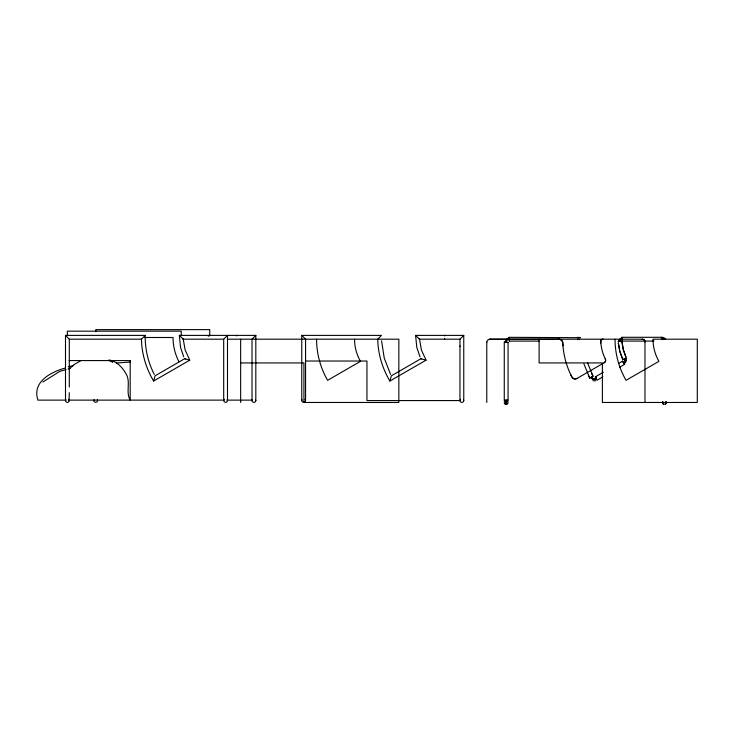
<?xml version="1.0" encoding="UTF-8"?>
<svg xmlns="http://www.w3.org/2000/svg" width="734" height="734" viewBox="0 0 734 734"><rect width="100%" height="100%" fill="white"/><g stroke="black" fill="none" stroke-linecap="round" stroke-linejoin="round"><path stroke-width="1.1" d="M620.157 341.815L620.157 341.53A2.514 2.514 0 0 1 621.992 339.282M577.777 339.686L577.786 339.191A4.477 4.477 0 0 1 579.291 339.457M662.105 339.686L662.178 337.291L621.817 337.291L621.946 341.09L618.212 341.2M505.212 342.466L505.313 341.475A4.239 4.239 0 0 1 508.91 338.273L509.387 337.851L509.479 341.09M69.29 392.662L69.042 401.526L67.886 402.406L66.445 402.223L65.565 401.067L65.748 399.626M223.696 400.571L223.696 339.191L227.494 335.392L227.494 400.571C227.384 404.104 221.824 401.801 224.255 399.232M183.729 356.816L180.491 347.292L179.362 335.392L255.817 335.392L255.817 400.571C255.882 403.351 251.303 402.746 252.083 400.085M301.766 400.571L301.766 335.392L305.564 339.191L305.564 400.571C305.564 403.709 300.445 402.342 302.023 399.626M463.76 335.392L463.76 400.571C463.851 403.012 459.869 403.012 459.961 400.571L459.961 339.191L463.76 335.392L415.627 335.392L416.765 347.292L419.995 356.816M662.664 337.328L662.655 337.392A4.083 4.083 0 0 1 665.655 339.392M662.6 337.447L662.362 338.374A3.954 3.954 0 0 1 664.105 339.347M154.305 374.404C148.048 362.431 145.011 348.889 145.185 335.392L141.469 339.191C141.726 353.907 146.121 368.413 153.617 381.038L155.085 375.808L184.674 358.724L189.794 360.155L185.161 350.045L183.234 339.191L179.362 335.392M301.766 335.392L381.46 335.392L377.744 339.191C377.992 353.907 382.386 368.413 389.892 381.038L391.35 375.808L420.94 358.724L426.059 360.155L421.426 350.045L419.509 339.191L415.627 335.392M94.071 399.626C92.328 403.177 99.099 403.177 97.356 399.626M460.521 399.232L459.961 400.571L366.945 400.571L366.945 361.027L305.564 361.027M255.817 335.392L252.019 339.191L252.019 400.571M69.721 368.514L73.868 364.67L80.703 360.733M42.856 382.038L59.683 371.395L66.005 369.633M153.617 381.038L189.794 360.155M389.892 381.038L426.059 360.155M603.412 372.193L595.265 376.891L596.393 379.001L595.935 379.23A3.918 3.918 0 0 1 591.237 377.854L590.971 377.414L593.063 376.258L587.539 362.798M618.533 363.458L622.652 361.082L624.368 363.835L624.551 363.238A3.762 3.762 0 0 0 625.689 358.724L626.561 358.339M597.054 380.24L602.917 376.854M619.533 367.266L624.662 364.303M184.619 358.623L185.427 358.935M420.885 358.623L421.692 358.935M622.955 359.642L626.331 357.917M622.918 359.568L625.863 358.22L625.689 358.825A4.046 4.046 0 0 1 624.313 363.376L624.12 363.972L622.414 361.22M65.427 368C50.967 371.844 31.782 381.974 37.929 400.122L66.023 400.122M68.308 366.752L73.611 365.578M68.115 369.046L70.225 368.459M504.267 400.259L508.066 400.259L508.066 342.264L504.267 341.916L504.267 400.259L505.671 400.324M508.066 400.25L507.111 400.195M508.983 338.732L508.488 338.833A3.798 3.798 0 0 0 505.708 341.998L505.249 341.943M116.477 363.018L130.221 362.046M595.788 380.762L592.944 380.717M644.975 402.471L644.975 341.438A2.239 2.239 0 0 0 642.736 339.191L489.651 339.218L559.042 339.191A3.734 3.734 0 0 1 562.785 342.778A82.263 82.263 0 0 0 572.006 377.175A3.422 3.422 0 0 0 576.777 378.57L604.275 362.697A2.808 2.808 0 0 0 605.559 359.458L604.825 357.917A44.297 44.297 0 0 1 600.724 341.127A1.78 1.78 0 0 1 602.495 339.191M509.038 339.218L509.469 339.191A3.303 3.303 0 0 0 506.166 342.494M183.234 339.145L182.674 338.64M419.509 339.145L418.94 338.64M621.496 341.833L622.056 341.815M506.653 400.314L505.671 400.314M65.5 400.571L65.5 335.392L145.185 335.392M144.433 337.493L173.031 337.493A52.518 52.518 0 0 0 178.968 361.743M65.5 335.392L69.29 339.191L141.469 339.191M183.234 339.191L223.696 339.191M227.292 339.191L398.846 339.191L398.846 402.471L303.931 402.471L303.931 362.926L240.651 362.926M419.509 339.191L459.961 339.191M539.059 341.09L509.222 341.117L508.846 337.319L580.53 337.695M622.01 341.09L654.049 341.09M459.961 346.191L460.521 346.191M69.161 360.577L130.257 360.577M69.014 400.122L223.962 400.122M227.118 400.122L252.276 400.122M507.506 342.539L508.066 342.558M577.841 337.291L579.933 337.658M618.257 341.393L618.817 341.438A3.863 3.863 0 0 1 622.148 337.888L622.074 337.392L622.625 337.851M109.871 360.119C117.89 361.954 123.606 368.697 127.055 375.826C130.239 383.882 125.771 392.378 130.184 400.122L130.184 360.577M109.669 360.633L112.687 362.119L108.779 359.99M207.74 335.466L208.245 335.952M596.182 378.524A3.973 3.973 0 0 1 591.393 377.175L591.338 377.891A4.468 4.468 0 0 0 596.375 378.973M305.005 399.232L305.564 400.571M68.739 399.232L69.29 400.571M595.714 376.634L596.384 377.872M623.414 362.835A3.101 3.101 0 0 0 624.643 358.779L624.946 359.458A2.808 2.808 0 0 1 623.661 362.697M583.915 363.917L589.732 378.093M570.676 374.496L572.015 377.175A3.973 3.973 0 0 0 577.227 378.304M591.778 373.689L592.999 376.147L589.787 378.212L588.347 375.313M390.58 374.404L384.24 358.091L381.579 340.796M624.643 358.779L624.946 359.458M605.559 359.458L605.256 358.779A3.101 3.101 0 0 1 604.027 362.835M463.503 399.626L463.76 400.571M227.237 399.626L227.494 400.571M255.744 400.085L255.817 400.571M622.129 342.897L623.414 350.164L625.937 357.1L623.184 349.274L622.093 342.429M618.34 343.209L619.744 351.146L622.496 358.724L619.872 351.632L618.303 342.714M600.843 343.053L600.77 341.53A2.514 2.514 0 0 1 603.284 339.191M562.978 345.769L562.785 342.778A4.477 4.477 0 0 0 558.4 339.191M666.197 401.856L666.004 403.425M665.701 401.819L665.701 403.783L664.857 404.306A1.899 1.899 0 0 0 666.197 401.984M663.022 401.819L663.022 403.783L663.866 404.306A1.899 1.899 0 0 1 662.527 401.984M662.719 403.425L662.527 401.856M661.362 337.291L661.362 337.851M539.105 339.191L539.105 362.926L602.385 362.926L602.385 402.471L697.3 402.471L697.3 339.191L653.003 339.191A44.297 44.297 0 0 0 658.939 361.339L626.056 380.322A82.263 82.263 0 0 1 615.037 339.191M506.166 400.25L506.166 402.471M486.78 342.09L486.78 402.471M444.666 335.392L444.666 335.952M444.666 338.64L444.666 339.191M240.651 339.191L240.651 402.471M236.724 335.392L236.724 335.952M209.731 335.961L209.731 329.63L95.833 329.63L95.833 331.74M208.401 335.392L208.401 335.952M181.252 335.383L181.252 331.162L67.354 331.162L67.354 335.383M69.29 339.191L69.29 387.011M641.975 339.191A3 3 0 0 1 644.975 342.09M486.78 342.494A3.303 3.303 0 0 1 490.083 339.191M661.747 339.218A3 3 0 0 1 662.481 339.411M596.164 378.57A3.422 3.422 0 0 1 591.402 377.175M620.111 341.127A1.78 1.78 0 0 1 621.881 339.191M662.123 339.191A2.239 2.239 0 0 1 663.242 339.493M316.583 339.191A82.263 82.263 0 0 0 327.612 380.322L360.486 361.339A44.297 44.297 0 0 1 354.559 339.191M506.653 404.278L505.671 404.278L505.671 400.782L506.653 400.782L506.653 404.278M505.212 404.113A1.899 1.899 0 0 0 508.066 402.471A1.899 1.899 0 0 0 505.212 400.828A1.899 1.899 0 0 0 505.212 404.113"/></g></svg>
